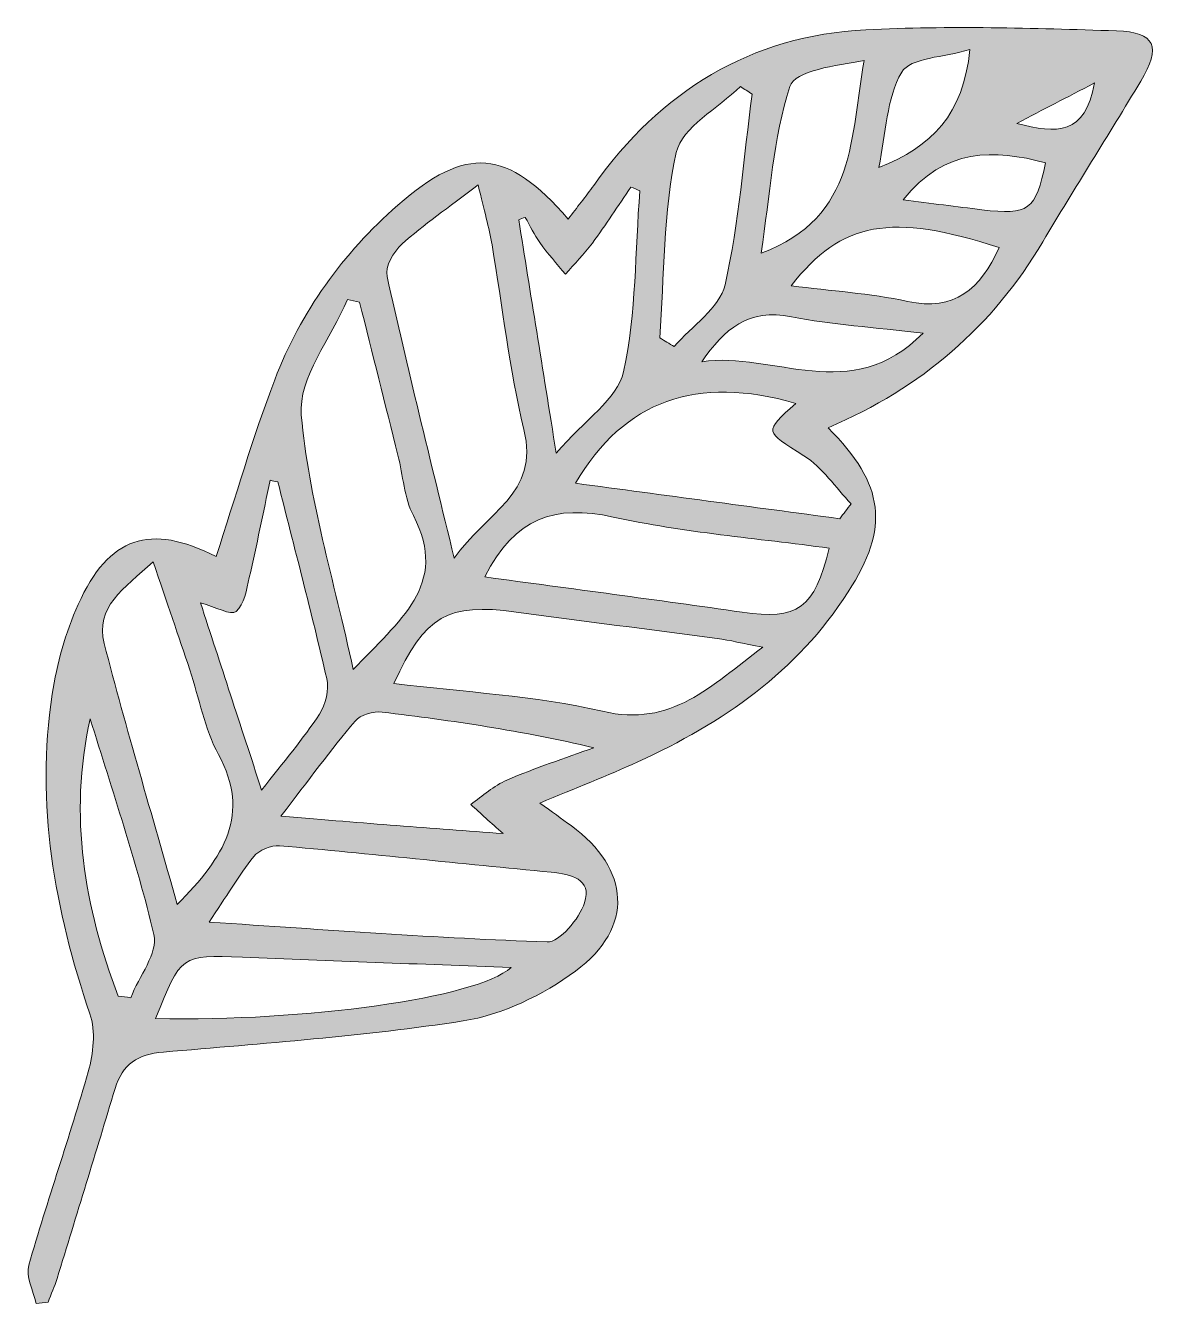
# Model space of a CAD drawing. Header units: inches. Extents: x 792 to 7891, y -1099 to 2748.
# Drawn here: x 2608 to 3477, y -1088 to -110 of the extents above; entities that cross this region are included whole.
import ezdxf

# ---------------------------------------------------------------- set-up
doc = ezdxf.new("R2010")
doc.units = ezdxf.units.IN
doc.header["$MEASUREMENT"] = 0
doc.layers.add('Layer 1', color=7, linetype='Continuous')

# ---------------------------------------------------------------- blocks, each defined once
blk = doc.blocks.new('block 5')
at = {"layer": 'Layer 1', "lineweight": 0}
for points, knots in [([(3442.57, -114.44), (3378.74, -112.42), (3314.68, -110.4), (3250.97, -113.59), (3162.59, -118.02), (3093.76, -160.8), (3042.68, -232.65), (3036.53, -241.3), (3029.82, -249.56), (3023.05, -258.43), (2976.71, -204.42), (2945, -201.99), (2892.7, -247.87), (2850.72, -284.7), (2818.56, -329.31), (2798.62, -381.32), (2781.64, -425.63), (2768.55, -471.45), (2753.72, -516.65), (2703.24, -491.04), (2671.7, -501.14), (2648.11, -553.44), (2638.41, -574.96), (2631.85, -598.66), (2628.3, -622.04), (2615.56, -705.97), (2630.09, -786.92), (2657.18, -866.59), (2661.67, -879.78), (2659.87, -896.96), (2655.9, -910.84), (2641.69, -960.47), (2624.63, -1009.29), (2610.36, -1058.91), (2607.92, -1067.39), (2613.86, -1078.29), (2615.92, -1088.08), (2619, -1087.74), (2622.07, -1087.4), (2625.15, -1087.05), (2627.47, -1081.01), (2630.14, -1075.07), (2632.04, -1068.9), (2646.93, -1020.54), (2661.83, -972.19), (2676.37, -923.73), (2681.98, -905), (2693.74, -897.5), (2713.4, -895.79), (2789.96, -889.13), (2866.81, -883.63), (2942.66, -871.93), (2972.78, -867.29), (3003.87, -852.08), (3028.71, -833.8), (3073.96, -800.51), (3070.6, -755.53), (3025.33, -722.53), (3017.97, -717.16), (3010.59, -711.81), (3001.53, -705.23), (3028.85, -693.79), (3052.97, -684.42), (3076.48, -673.69), (3141.16, -644.19), (3198.23, -604.86), (3237.36, -543.76), (3269.04, -494.31), (3265.63, -461.98), (3221.94, -418.05), (3293.79, -387.58), (3347.88, -340.59), (3386.33, -275.74), (3410.78, -234.52), (3436.48, -194.04), (3461.23, -152.99), (3477.06, -126.73), (3472.67, -115.4), (3442.57, -114.44)], [0, 0, 0, 0, 1, 1, 1, 2, 2, 2, 3, 3, 3, 4, 4, 4, 5, 5, 5, 6, 6, 6, 7, 7, 7, 8, 8, 8, 9, 9, 9, 10, 10, 10, 11, 11, 11, 12, 12, 12, 13, 13, 13, 14, 14, 14, 15, 15, 15, 16, 16, 16, 17, 17, 17, 18, 18, 18, 19, 19, 19, 20, 20, 20, 21, 21, 21, 22, 22, 22, 23, 23, 23, 24, 24, 24, 25, 25, 25, 26, 26, 26, 26]), ([(3278.3, -146.08), (3284.87, -134.87), (3310.42, -134.79), (3330.41, -128.8), (3325.73, -178.54), (3301.31, -202.92), (3260.83, -219.03), (3266.36, -192.77), (3266.59, -166.06), (3278.3, -146.08)], [0, 0, 0, 0, 1, 1, 1, 2, 2, 2, 3, 3, 3, 3]), ([(3192.66, -157.08), (3196.61, -144.69), (3228.03, -141.06), (3249.64, -137.05), (3238.78, -194.01), (3244.92, -256.93), (3170.7, -284.62), (3177.59, -239.61), (3180.04, -196.73), (3192.66, -157.08)], [0, 0, 0, 0, 1, 1, 1, 2, 2, 2, 3, 3, 3, 3]), ([(3366.3, -185.25), (3387.48, -174.25), (3404, -165.67), (3425.79, -154.34), (3418.64, -194.22), (3397.3, -193.5), (3366.3, -185.25)], [0, 0, 0, 0, 1, 1, 1, 2, 2, 2, 2]), ([(3105.82, -207.58), (3110.12, -188.09), (3137.8, -173.77), (3154.86, -157.11), (3157.84, -159), (3160.83, -160.89), (3163.81, -162.78), (3157.42, -211.53), (3153.98, -260.95), (3143.12, -308.68), (3139.06, -326.5), (3117.7, -340.38), (3104.22, -356.05), (3100.54, -353.79), (3096.87, -351.54), (3093.19, -349.28), (3096.69, -301.89), (3095.68, -253.5), (3105.82, -207.58)], [0, 0, 0, 0, 1, 1, 1, 2, 2, 2, 3, 3, 3, 4, 4, 4, 5, 5, 5, 6, 6, 6, 6]), ([(3339.72, -251.32), (3320.3, -248.95), (3300.89, -246.46), (3279.42, -243.77), (3311.64, -203.33), (3349.1, -205.16), (3388.34, -215.34), (3380.86, -251.74), (3375.59, -255.68), (3339.72, -251.32)], [0, 0, 0, 0, 1, 1, 1, 2, 2, 2, 3, 3, 3, 3]), ([(2895.8, -277.66), (2912.49, -262.72), (2931.13, -249.98), (2954.27, -232.34), (2958.91, -252.24), (2962.57, -265.11), (2964.84, -278.21), (2973, -325.3), (2977.95, -373.14), (2989.28, -419.43), (3001.41, -468.95), (2959.72, -483.16), (2935.9, -517.99), (2917.39, -441.46), (2900.08, -372.06), (2884.5, -302.27), (2882.89, -295.09), (2889.47, -283.33), (2895.8, -277.66)], [0, 0, 0, 0, 1, 1, 1, 2, 2, 2, 3, 3, 3, 4, 4, 4, 5, 5, 5, 6, 6, 6, 6]), ([(2990.26, -257.16), (2993.94, -263.63), (2997.12, -270.47), (3001.44, -276.47), (3007.5, -284.88), (3014.42, -292.66), (3020.97, -300.72), (3027.89, -292.76), (3035.39, -285.23), (3041.62, -276.76), (3051.89, -262.81), (3061.34, -248.25), (3071.13, -233.95), (3073.4, -234.9), (3075.66, -235.86), (3077.92, -236.81), (3074.41, -283.08), (3075.21, -330.29), (3065.46, -375.2), (3060.95, -395.94), (3035.81, -412.19), (3013.97, -437.5), (3003.34, -371.4), (2994.29, -315.18), (2985.24, -258.96), (2986.91, -258.36), (2988.58, -257.76), (2990.26, -257.16)], [0, 0, 0, 0, 1, 1, 1, 2, 2, 2, 3, 3, 3, 4, 4, 4, 5, 5, 5, 6, 6, 6, 7, 7, 7, 8, 8, 8, 9, 9, 9, 9]), ([(3282.74, -321.43), (3253.98, -315.25), (3224.29, -313.4), (3193.77, -309.46), (3232.35, -260.13), (3270.04, -253.39), (3353.01, -280.27), (3338.39, -312.11), (3318.93, -329.21), (3282.74, -321.43)], [0, 0, 0, 0, 1, 1, 1, 2, 2, 2, 3, 3, 3, 3]), ([(2854.22, -320.05), (2857.31, -320.69), (2860.39, -321.32), (2863.48, -321.96), (2873.29, -361.04), (2883.12, -400.11), (2892.88, -439.2), (2896.74, -454.65), (2897.61, -471.59), (2904.71, -485.34), (2932.33, -538.82), (2893.62, -565.38), (2858.7, -603.16), (2843.65, -533.98), (2824.44, -471.76), (2818.92, -408.36), (2816.47, -380.16), (2841.61, -349.56), (2854.22, -320.05)], [0, 0, 0, 0, 1, 1, 1, 2, 2, 2, 3, 3, 3, 4, 4, 4, 5, 5, 5, 6, 6, 6, 6]), ([(3125.34, -367.6), (3142.42, -342.78), (3161.18, -326.38), (3193.91, -333.12), (3224.87, -339.5), (3256.81, -341.17), (3294.69, -345.67), (3239.53, -401.92), (3179.94, -359.33), (3125.34, -367.6)], [0, 0, 0, 0, 1, 1, 1, 2, 2, 2, 3, 3, 3, 3]), ([(3239.67, -476.29), (3236.74, -480.09), (3233.82, -483.89), (3230.9, -487.69), (3163.92, -478.71), (3096.94, -469.74), (3028.61, -460.58), (3066.17, -396.91), (3121.75, -377.57), (3197.28, -399.47), (3172.51, -421.8), (3173.36, -420.45), (3203.54, -439.59), (3217.66, -448.54), (3227.75, -463.85), (3239.67, -476.29)], [0, 0, 0, 0, 1, 1, 1, 2, 2, 2, 3, 3, 3, 4, 4, 4, 5, 5, 5, 5]), ([(2769.09, -558.76), (2775.35, -553.39), (2776.96, -541.85), (2779.11, -532.59), (2784.84, -507.93), (2789.8, -483.1), (2795.07, -458.33), (2797.02, -458.72), (2798.97, -459.1), (2800.92, -459.49), (2813.58, -509.6), (2826.77, -559.6), (2838.35, -609.96), (2840.27, -618.34), (2837.6, -629.97), (2832.79, -637.29), (2820.36, -656.15), (2805.54, -673.43), (2788.58, -695.35), (2772.09, -644.9), (2757.18, -599.26), (2741.75, -552.04), (2753.08, -555.14), (2765.37, -561.95), (2769.09, -558.76)], [0, 0, 0, 0, 1, 1, 1, 2, 2, 2, 3, 3, 3, 4, 4, 4, 5, 5, 5, 6, 6, 6, 7, 7, 7, 8, 8, 8, 8]), ([(3156.22, -559.21), (3091.11, -549.84), (3025.88, -541.31), (2959.4, -532.24), (2982.12, -486.75), (3012.99, -476.69), (3057.56, -486.44), (3111.71, -498.29), (3167.49, -502.65), (3222.78, -510.28), (3211.84, -556.53), (3198.56, -565.3), (3156.22, -559.21)], [0, 0, 0, 0, 1, 1, 1, 2, 2, 2, 3, 3, 3, 4, 4, 4, 4]), ([(2705.61, -520.77), (2716.18, -551.95), (2724.99, -577.63), (2733.6, -603.37), (2740.84, -625.04), (2744.86, -648.42), (2755.58, -668.18), (2780.35, -713.82), (2760.23, -746.33), (2723.99, -782.87), (2704.31, -713.14), (2684.98, -648.51), (2668.14, -583.23), (2660.95, -555.35), (2682.78, -541.21), (2705.61, -520.77)], [0, 0, 0, 0, 1, 1, 1, 2, 2, 2, 3, 3, 3, 4, 4, 4, 5, 5, 5, 5]), ([(3049.25, -635.04), (2997.51, -622.95), (2943.52, -620.51), (2889.78, -613.74), (2913.58, -561.52), (2930.9, -551.97), (2983.34, -559.14), (3034.58, -566.14), (3085.9, -572.49), (3137.16, -579.34), (3146.74, -580.63), (3156.17, -582.97), (3172.03, -586.06), (3131.97, -615.8), (3102.54, -647.49), (3049.25, -635.04)], [0, 0, 0, 0, 1, 1, 1, 2, 2, 2, 3, 3, 3, 4, 4, 4, 5, 5, 5, 5]), ([(2976.23, -687.62), (2966.17, -691.91), (2957.74, -700), (2948.57, -706.37), (2956.16, -713.23), (2963.75, -720.08), (2973.25, -728.66), (2945.79, -726.58), (2918.89, -724.59), (2892, -722.48), (2865.18, -720.38), (2838.38, -718.17), (2803.31, -715.34), (2824.83, -687.36), (2841.65, -664.28), (2860.04, -642.53), (2864.13, -637.69), (2874.1, -634.84), (2880.8, -635.65), (2934.23, -642.17), (2987.52, -649.8), (3042.67, -662.9), (3020.47, -671.02), (2997.93, -678.35), (2976.23, -687.62)], [0, 0, 0, 0, 1, 1, 1, 2, 2, 2, 3, 3, 3, 4, 4, 4, 5, 5, 5, 6, 6, 6, 7, 7, 7, 8, 8, 8, 8]), ([(2688.37, -854.15), (2685.17, -853.78), (2681.97, -853.41), (2678.76, -853.04), (2653.32, -784.99), (2640.56, -715.24), (2657.44, -640.75), (2674.16, -695.7), (2692.93, -750.16), (2706.15, -805.93), (2709.44, -819.82), (2694.78, -837.96), (2688.37, -854.15)], [0, 0, 0, 0, 1, 1, 1, 2, 2, 2, 3, 3, 3, 4, 4, 4, 4]), ([(3010.13, -758.18), (3025.42, -759.64), (3041.54, -763.27), (3035.6, -781.48), (3031.59, -793.78), (3016.51, -811.81), (3006.93, -811.49), (2922.72, -808.6), (2838.63, -802.17), (2748.44, -796.39), (2761.32, -777.01), (2770.88, -760.8), (2782.48, -746.21), (2786.47, -741.19), (2795.84, -737.31), (2802.3, -737.89), (2871.62, -744.12), (2940.84, -751.54), (3010.13, -758.18)], [0, 0, 0, 0, 1, 1, 1, 2, 2, 2, 3, 3, 3, 4, 4, 4, 5, 5, 5, 6, 6, 6, 6]), ([(2707.44, -870.14), (2726.76, -821.46), (2726.76, -821.41), (2773.82, -823.2), (2841.38, -825.78), (2908.93, -828.43), (2979.39, -831.17), (2952.72, -854.68), (2822.27, -872.46), (2707.44, -870.14)], [0, 0, 0, 0, 1, 1, 1, 2, 2, 2, 3, 3, 3, 3])]:
    blk.add_open_spline(points, degree=3, knots=knots, dxfattribs=at)

msp = doc.modelspace()

# ---------------------------------------------------------------- hatches: boundary and pattern name
at = {"layer": 'Layer 1', "true_color": 0x5c7031}
h = msp.add_hatch(color=77, dxfattribs=at)
h.dxf.hatch_style = 2
edge = h.paths.add_edge_path()
edge.add_spline(control_points=[(3442.57, -114.44), (3378.74, -112.42), (3314.68, -110.4), (3250.97, -113.59), (3162.59, -118.02), (3093.76, -160.8), (3042.68, -232.65), (3036.53, -241.3), (3029.82, -249.56), (3023.05, -258.43), (2976.71, -204.42), (2945, -201.99), (2892.7, -247.87), (2850.72, -284.7), (2818.56, -329.31), (2798.62, -381.32), (2781.64, -425.63), (2768.55, -471.45), (2753.72, -516.65), (2703.24, -491.04), (2671.7, -501.14), (2648.11, -553.44), (2638.41, -574.96), (2631.85, -598.66), (2628.3, -622.04), (2615.56, -705.97), (2630.09, -786.92), (2657.18, -866.59), (2661.67, -879.78), (2659.87, -896.96), (2655.9, -910.84), (2641.69, -960.47), (2624.63, -1009.29), (2610.36, -1058.91), (2607.92, -1067.39), (2613.86, -1078.29), (2615.92, -1088.08), (2619, -1087.74), (2622.07, -1087.4), (2625.15, -1087.05), (2627.47, -1081.01), (2630.14, -1075.07), (2632.04, -1068.9), (2646.93, -1020.54), (2661.83, -972.19), (2676.37, -923.73), (2681.98, -905), (2693.74, -897.5), (2713.4, -895.79), (2789.96, -889.13), (2866.81, -883.63), (2942.66, -871.93), (2972.78, -867.29), (3003.87, -852.08), (3028.71, -833.8), (3073.96, -800.51), (3070.6, -755.53), (3025.33, -722.53), (3017.97, -717.16), (3010.59, -711.81), (3001.53, -705.23), (3028.85, -693.79), (3052.97, -684.42), (3076.48, -673.69), (3141.16, -644.19), (3198.23, -604.86), (3237.36, -543.76), (3269.04, -494.31), (3265.63, -461.98), (3221.94, -418.05), (3293.79, -387.58), (3347.88, -340.59), (3386.33, -275.74), (3410.78, -234.52), (3436.48, -194.04), (3461.23, -152.99), (3477.06, -126.73), (3472.67, -115.4), (3442.57, -114.44)], knot_values=[0, 0, 0, 0, 1, 1, 1, 2, 2, 2, 3, 3, 3, 4, 4, 4, 5, 5, 5, 6, 6, 6, 7, 7, 7, 8, 8, 8, 9, 9, 9, 10, 10, 10, 11, 11, 11, 12, 12, 12, 13, 13, 13, 14, 14, 14, 15, 15, 15, 16, 16, 16, 17, 17, 17, 18, 18, 18, 19, 19, 19, 20, 20, 20, 21, 21, 21, 22, 22, 22, 23, 23, 23, 24, 24, 24, 25, 25, 25, 26, 26, 26, 26], degree=3, periodic=1)
edge = h.paths.add_edge_path()
edge.add_spline(control_points=[(3278.3, -146.08), (3284.87, -134.87), (3310.42, -134.79), (3330.41, -128.8), (3325.73, -178.54), (3301.31, -202.92), (3260.83, -219.03), (3266.36, -192.77), (3266.59, -166.06), (3278.3, -146.08)], knot_values=[0, 0, 0, 0, 1, 1, 1, 2, 2, 2, 3, 3, 3, 3], degree=3, periodic=1)
edge = h.paths.add_edge_path()
edge.add_spline(control_points=[(3192.66, -157.08), (3196.61, -144.69), (3228.03, -141.06), (3249.64, -137.05), (3238.78, -194.01), (3244.92, -256.93), (3170.7, -284.62), (3177.59, -239.61), (3180.04, -196.73), (3192.66, -157.08)], knot_values=[0, 0, 0, 0, 1, 1, 1, 2, 2, 2, 3, 3, 3, 3], degree=3, periodic=1)
edge = h.paths.add_edge_path()
edge.add_spline(control_points=[(3105.82, -207.58), (3110.12, -188.09), (3137.8, -173.77), (3154.86, -157.11), (3157.84, -159), (3160.83, -160.89), (3163.81, -162.78), (3157.42, -211.53), (3153.98, -260.95), (3143.12, -308.68), (3139.06, -326.5), (3117.7, -340.38), (3104.22, -356.05), (3100.54, -353.79), (3096.87, -351.54), (3093.19, -349.28), (3096.69, -301.89), (3095.68, -253.5), (3105.82, -207.58)], knot_values=[0, 0, 0, 0, 1, 1, 1, 2, 2, 2, 3, 3, 3, 4, 4, 4, 5, 5, 5, 6, 6, 6, 6], degree=3, periodic=1)
edge = h.paths.add_edge_path()
edge.add_spline(control_points=[(2990.26, -257.16), (2993.94, -263.63), (2997.12, -270.47), (3001.44, -276.47), (3007.5, -284.88), (3014.42, -292.66), (3020.97, -300.72), (3027.89, -292.76), (3035.39, -285.23), (3041.62, -276.76), (3051.89, -262.81), (3061.34, -248.25), (3071.13, -233.95), (3073.4, -234.9), (3075.66, -235.86), (3077.92, -236.81), (3074.41, -283.08), (3075.21, -330.29), (3065.46, -375.2), (3060.95, -395.94), (3035.81, -412.19), (3013.97, -437.5), (3003.34, -371.4), (2994.29, -315.18), (2985.24, -258.96), (2986.91, -258.36), (2988.58, -257.76), (2990.26, -257.16)], knot_values=[0, 0, 0, 0, 1, 1, 1, 2, 2, 2, 3, 3, 3, 4, 4, 4, 5, 5, 5, 6, 6, 6, 7, 7, 7, 8, 8, 8, 9, 9, 9, 9], degree=3, periodic=1)
edge = h.paths.add_edge_path()
edge.add_spline(control_points=[(2895.8, -277.66), (2912.49, -262.72), (2931.13, -249.98), (2954.27, -232.34), (2958.91, -252.24), (2962.57, -265.11), (2964.84, -278.21), (2973, -325.3), (2977.95, -373.14), (2989.28, -419.43), (3001.41, -468.95), (2959.72, -483.16), (2935.9, -517.99), (2917.39, -441.46), (2900.08, -372.06), (2884.5, -302.27), (2882.89, -295.09), (2889.47, -283.33), (2895.8, -277.66)], knot_values=[0, 0, 0, 0, 1, 1, 1, 2, 2, 2, 3, 3, 3, 4, 4, 4, 5, 5, 5, 6, 6, 6, 6], degree=3, periodic=1)
edge = h.paths.add_edge_path()
edge.add_spline(control_points=[(2854.22, -320.05), (2857.31, -320.69), (2860.39, -321.32), (2863.48, -321.96), (2873.29, -361.04), (2883.12, -400.11), (2892.88, -439.2), (2896.74, -454.65), (2897.61, -471.59), (2904.71, -485.34), (2932.33, -538.82), (2893.62, -565.38), (2858.7, -603.16), (2843.65, -533.98), (2824.44, -471.76), (2818.92, -408.36), (2816.47, -380.16), (2841.61, -349.56), (2854.22, -320.05)], knot_values=[0, 0, 0, 0, 1, 1, 1, 2, 2, 2, 3, 3, 3, 4, 4, 4, 5, 5, 5, 6, 6, 6, 6], degree=3, periodic=1)
edge = h.paths.add_edge_path()
edge.add_spline(control_points=[(2769.09, -558.76), (2775.35, -553.39), (2776.96, -541.85), (2779.11, -532.59), (2784.84, -507.93), (2789.8, -483.1), (2795.07, -458.33), (2797.02, -458.72), (2798.97, -459.1), (2800.92, -459.49), (2813.58, -509.6), (2826.77, -559.6), (2838.35, -609.96), (2840.27, -618.34), (2837.6, -629.97), (2832.79, -637.29), (2820.36, -656.15), (2805.54, -673.43), (2788.58, -695.35), (2772.09, -644.9), (2757.18, -599.26), (2741.75, -552.04), (2753.08, -555.14), (2765.37, -561.95), (2769.09, -558.76)], knot_values=[0, 0, 0, 0, 1, 1, 1, 2, 2, 2, 3, 3, 3, 4, 4, 4, 5, 5, 5, 6, 6, 6, 7, 7, 7, 8, 8, 8, 8], degree=3, periodic=1)
edge = h.paths.add_edge_path()
edge.add_spline(control_points=[(2705.61, -520.77), (2716.18, -551.95), (2724.99, -577.63), (2733.6, -603.37), (2740.84, -625.04), (2744.86, -648.42), (2755.58, -668.18), (2780.35, -713.82), (2760.23, -746.33), (2723.99, -782.87), (2704.31, -713.14), (2684.98, -648.51), (2668.14, -583.23), (2660.95, -555.35), (2682.78, -541.21), (2705.61, -520.77)], knot_values=[0, 0, 0, 0, 1, 1, 1, 2, 2, 2, 3, 3, 3, 4, 4, 4, 5, 5, 5, 5], degree=3, periodic=1)
edge = h.paths.add_edge_path()
edge.add_spline(control_points=[(2688.37, -854.15), (2685.17, -853.78), (2681.97, -853.41), (2678.76, -853.04), (2653.32, -784.99), (2640.56, -715.24), (2657.44, -640.75), (2674.16, -695.7), (2692.93, -750.16), (2706.15, -805.93), (2709.44, -819.82), (2694.78, -837.96), (2688.37, -854.15)], knot_values=[0, 0, 0, 0, 1, 1, 1, 2, 2, 2, 3, 3, 3, 4, 4, 4, 4], degree=3, periodic=1)
edge = h.paths.add_edge_path()
edge.add_spline(control_points=[(2707.44, -870.14), (2726.76, -821.46), (2726.76, -821.41), (2773.82, -823.2), (2841.38, -825.78), (2908.93, -828.43), (2979.39, -831.17), (2952.72, -854.68), (2822.27, -872.46), (2707.44, -870.14)], knot_values=[0, 0, 0, 0, 1, 1, 1, 2, 2, 2, 3, 3, 3, 3], degree=3, periodic=1)
edge = h.paths.add_edge_path()
edge.add_spline(control_points=[(3010.13, -758.18), (3025.42, -759.64), (3041.54, -763.27), (3035.6, -781.48), (3031.59, -793.78), (3016.51, -811.81), (3006.93, -811.49), (2922.72, -808.6), (2838.63, -802.17), (2748.44, -796.39), (2761.32, -777.01), (2770.88, -760.8), (2782.48, -746.21), (2786.47, -741.19), (2795.84, -737.31), (2802.3, -737.89), (2871.62, -744.12), (2940.84, -751.54), (3010.13, -758.18)], knot_values=[0, 0, 0, 0, 1, 1, 1, 2, 2, 2, 3, 3, 3, 4, 4, 4, 5, 5, 5, 6, 6, 6, 6], degree=3, periodic=1)
edge = h.paths.add_edge_path()
edge.add_spline(control_points=[(2976.23, -687.62), (2966.17, -691.91), (2957.74, -700), (2948.57, -706.37), (2956.16, -713.23), (2963.75, -720.08), (2973.25, -728.66), (2945.79, -726.58), (2918.89, -724.59), (2892, -722.48), (2865.18, -720.38), (2838.38, -718.17), (2803.31, -715.34), (2824.83, -687.36), (2841.65, -664.28), (2860.04, -642.53), (2864.13, -637.69), (2874.1, -634.84), (2880.8, -635.65), (2934.23, -642.17), (2987.52, -649.8), (3042.67, -662.9), (3020.47, -671.02), (2997.93, -678.35), (2976.23, -687.62)], knot_values=[0, 0, 0, 0, 1, 1, 1, 2, 2, 2, 3, 3, 3, 4, 4, 4, 5, 5, 5, 6, 6, 6, 7, 7, 7, 8, 8, 8, 8], degree=3, periodic=1)
edge = h.paths.add_edge_path()
edge.add_spline(control_points=[(3049.25, -635.04), (2997.51, -622.95), (2943.52, -620.51), (2889.78, -613.74), (2913.58, -561.52), (2930.9, -551.97), (2983.34, -559.14), (3034.58, -566.14), (3085.9, -572.49), (3137.16, -579.34), (3146.74, -580.63), (3156.17, -582.97), (3172.03, -586.06), (3131.97, -615.8), (3102.54, -647.49), (3049.25, -635.04)], knot_values=[0, 0, 0, 0, 1, 1, 1, 2, 2, 2, 3, 3, 3, 4, 4, 4, 5, 5, 5, 5], degree=3, periodic=1)
edge = h.paths.add_edge_path()
edge.add_spline(control_points=[(3156.22, -559.21), (3091.11, -549.84), (3025.88, -541.31), (2959.4, -532.24), (2982.12, -486.75), (3012.99, -476.69), (3057.56, -486.44), (3111.71, -498.29), (3167.49, -502.65), (3222.78, -510.28), (3211.84, -556.53), (3198.56, -565.3), (3156.22, -559.21)], knot_values=[0, 0, 0, 0, 1, 1, 1, 2, 2, 2, 3, 3, 3, 4, 4, 4, 4], degree=3, periodic=1)
edge = h.paths.add_edge_path()
edge.add_spline(control_points=[(3239.67, -476.29), (3236.74, -480.09), (3233.82, -483.89), (3230.9, -487.69), (3163.92, -478.71), (3096.94, -469.74), (3028.61, -460.58), (3066.17, -396.91), (3121.75, -377.57), (3197.28, -399.47), (3172.51, -421.8), (3173.36, -420.45), (3203.54, -439.59), (3217.66, -448.54), (3227.75, -463.85), (3239.67, -476.29)], knot_values=[0, 0, 0, 0, 1, 1, 1, 2, 2, 2, 3, 3, 3, 4, 4, 4, 5, 5, 5, 5], degree=3, periodic=1)
edge = h.paths.add_edge_path()
edge.add_spline(control_points=[(3125.34, -367.6), (3142.42, -342.78), (3161.18, -326.38), (3193.91, -333.12), (3224.87, -339.5), (3256.81, -341.17), (3294.69, -345.67), (3239.53, -401.92), (3179.94, -359.33), (3125.34, -367.6)], knot_values=[0, 0, 0, 0, 1, 1, 1, 2, 2, 2, 3, 3, 3, 3], degree=3, periodic=1)
edge = h.paths.add_edge_path()
edge.add_spline(control_points=[(3282.74, -321.43), (3253.98, -315.25), (3224.29, -313.4), (3193.77, -309.46), (3232.35, -260.13), (3270.04, -253.39), (3353.01, -280.27), (3338.39, -312.11), (3318.93, -329.21), (3282.74, -321.43)], knot_values=[0, 0, 0, 0, 1, 1, 1, 2, 2, 2, 3, 3, 3, 3], degree=3, periodic=1)
edge = h.paths.add_edge_path()
edge.add_spline(control_points=[(3339.72, -251.32), (3320.3, -248.95), (3300.89, -246.46), (3279.42, -243.77), (3311.64, -203.33), (3349.1, -205.16), (3388.34, -215.34), (3380.86, -251.74), (3375.59, -255.68), (3339.72, -251.32)], knot_values=[0, 0, 0, 0, 1, 1, 1, 2, 2, 2, 3, 3, 3, 3], degree=3, periodic=1)
edge = h.paths.add_edge_path()
edge.add_spline(control_points=[(3366.3, -185.25), (3387.48, -174.25), (3404, -165.67), (3425.79, -154.34), (3418.64, -194.22), (3397.3, -193.5), (3366.3, -185.25)], knot_values=[0, 0, 0, 0, 1, 1, 1, 2, 2, 2, 2], degree=3, periodic=1)

# ---------------------------------------------------------------- block references
at = {"layer": 'Layer 1'}
msp.add_blockref('block 5', (0, 0), dxfattribs=at)

doc.saveas('drawing.dxf')
